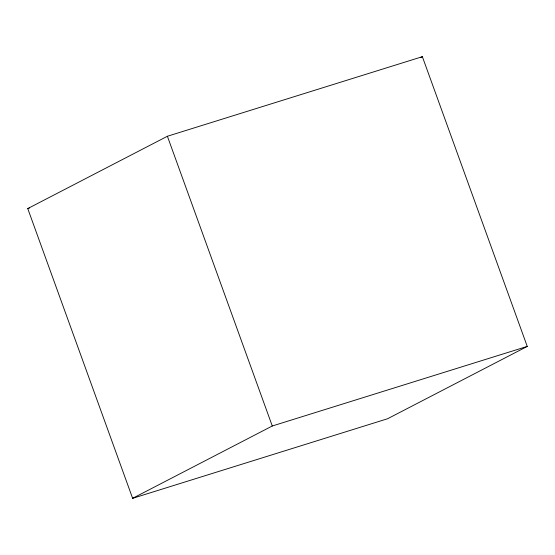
<?xml version="1.0" encoding="UTF-8"?>
<svg xmlns="http://www.w3.org/2000/svg" width="555" height="555" viewBox="0 0 555 555"><rect width="100%" height="100%" fill="white"/><g stroke="black" fill="none" stroke-linecap="round" stroke-linejoin="round"><path stroke-width="0.83" d="M27.75 208.583L167.395 136.259L422.369 56.679L527.25 346.417L387.605 418.741L132.631 498.321L27.75 208.583L29.401 208.063M420.829 57.477L422.369 56.679M132.631 498.321L272.276 425.997L527.25 346.417M167.395 136.259L272.276 425.997"/></g></svg>
